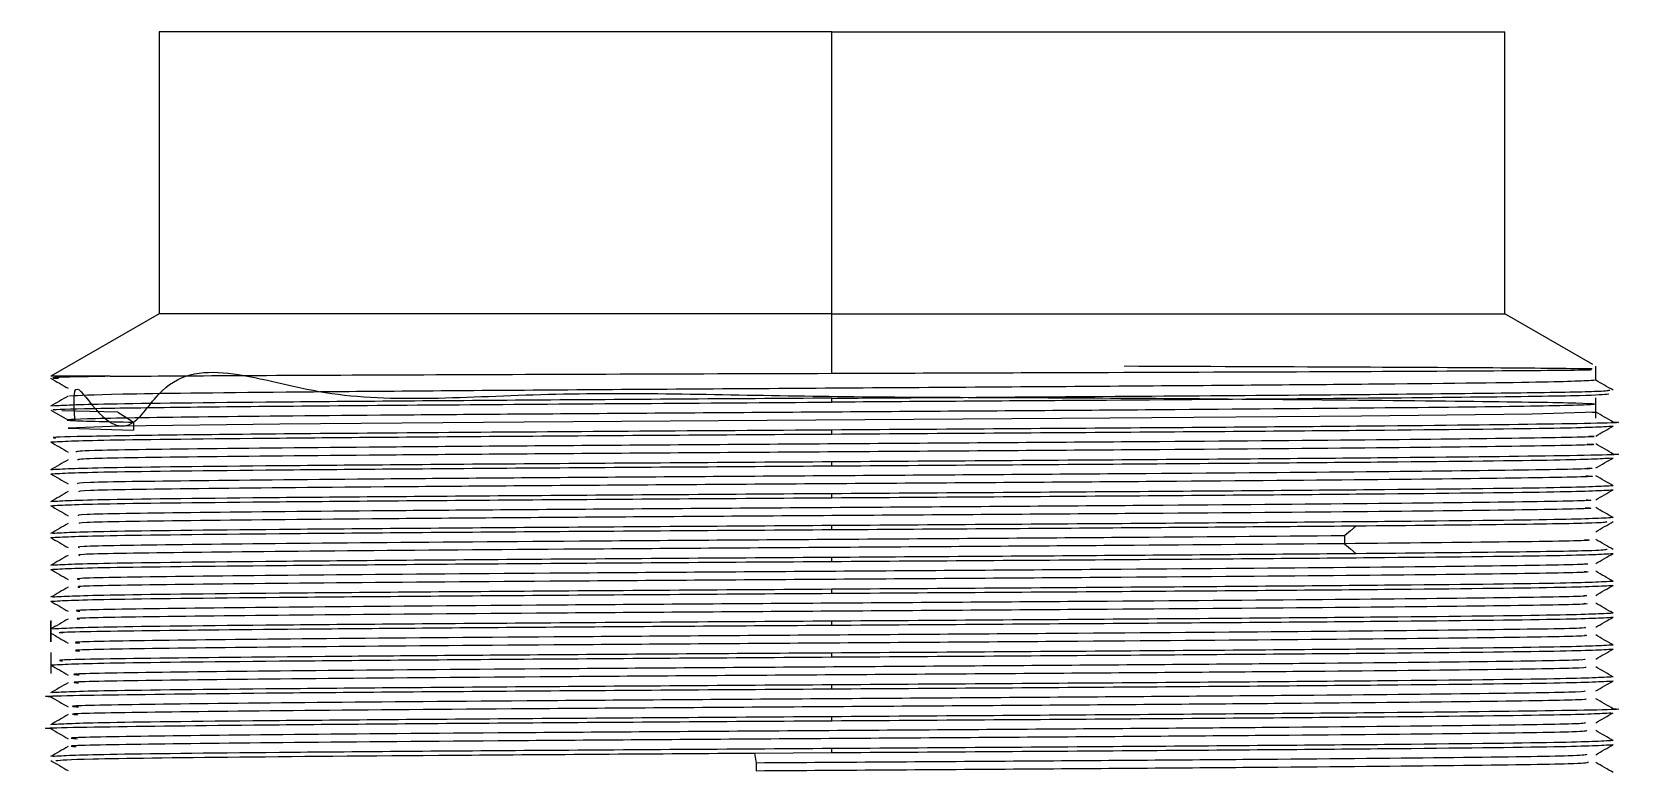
# Model space of a CAD drawing. Header units: millimetres. Extents: x 101 to 291, y 114 to 180.
# Drawn here: x 249.64 to 256.12, y 177.11 to 180.1 of the extents above; entities that cross this region are included whole.
import ezdxf

# ---------------------------------------------------------------- set-up
doc = ezdxf.new("R2010")
doc.units = ezdxf.units.MM

msp = doc.modelspace()

# ---------------------------------------------------------------- linework, layer by layer
at = {"color": 7, "linetype": 'Continuous', "lineweight": 25}
for p, q in [((250.1586, 180.0999), (250.1586, 178.9589)), ((252.8836, 180.0999), (250.1586, 180.0999)), ((252.8836, 178.9589), (252.8836, 180.0999)), ((252.8836, 180.0999), (255.6086, 180.0999)), ((255.6086, 178.9589), (255.6086, 180.0999)), ((250.1586, 178.9589), (249.72, 178.7057)), ((252.8836, 178.9589), (250.1586, 178.9589)), ((252.8836, 178.7178), (252.8836, 178.9589)), ((252.8836, 178.9589), (255.6086, 178.9589)), ((255.9646, 178.7534), (255.6086, 178.9589)), ((249.9609, 178.7057), (249.72, 178.7057)), ((255.9772, 178.6894), (255.9772, 178.7468)), ((252.8836, 178.6009), (252.8836, 178.617)), ((255.9772, 178.5355), (255.9772, 178.6178)), ((249.7207, 178.5684), (249.7914, 178.5276)), ((249.9919, 178.56), (249.7651, 178.5652)), ((250.0559, 178.5197), (250.0559, 178.4875)), ((252.8836, 178.4719), (252.8836, 178.488)), ((252.8836, 178.3429), (252.8836, 178.359)), ((252.8836, 178.2139), (252.8836, 178.23)), ((252.8836, 178.0849), (252.8836, 178.101)), ((254.9598, 178.0597), (254.9598, 178.0274)), ((252.8836, 177.9559), (252.8836, 177.972)), ((252.8836, 177.8269), (252.8836, 177.843)), ((249.72, 177.7165), (249.72, 177.6309)), ((249.72, 177.714), (249.72, 177.6309)), ((249.72, 177.6309), (249.72, 177.714)), ((252.8836, 177.6979), (252.8836, 177.714)), ((249.72, 177.5875), (249.72, 177.5019)), ((252.8836, 177.5689), (252.8836, 177.585)), ((252.8836, 177.4399), (252.8836, 177.456)), ((252.8836, 177.3109), (252.8836, 177.327)), ((252.5696, 177.1798), (252.8836, 177.1819)), ((252.5696, 177.1799), (252.5765, 177.1396)), ((252.8836, 177.1819), (252.8836, 177.198)), ((252.5765, 177.1395), (252.5765, 177.1073))]:
    msp.add_line(p, q, dxfattribs=at)
at = {"color": 7, "linetype": 'Continuous', "lineweight": 25, "flags": 128}
for points in [[(255.9615, 178.5607), (255.9769, 178.5601), (255.7193, 178.552), (255.0283, 178.5439), (254.0095, 178.5359), (252.8187, 178.5278), (251.6378, 178.5197), (250.6473, 178.5116), (249.9986, 178.5036), (249.7908, 178.4955), (250.0557, 178.4874), (250.0557, 178.4874)], [(249.9919, 178.5601), (250.0238, 178.5399), (250.0557, 178.5198)], [(255.0066, 178.1), (254.9832, 178.0799), (254.9598, 178.0597)], [(254.9598, 178.0274), (254.9832, 178.0072), (255.0066, 177.9871)]]:
    msp.add_lwpolyline(points, dxfattribs=at)
at = {"color": 7, "linetype": 'Continuous', "lineweight": 25}
for points, knots in [([(249.8184, 178.5282), (249.8141, 178.5928), (249.8026, 178.7671), (249.9886, 178.3756), (250.2628, 178.8277), (250.7987, 178.5695), (251.7105, 178.6518), (252.7709, 178.6208), (253.8416, 178.6201), (254.8006, 178.6113), (255.5343, 178.6047), (255.9567, 178.5975), (256.0182, 178.5905), (255.7116, 178.5834), (255.0729, 178.5764), (254.1771, 178.5693), (253.1294, 178.5622), (252.0528, 178.5551), (251.0742, 178.5481), (250.3063, 178.541), (249.8476, 178.5339), (249.7215, 178.5269), (249.9443, 178.5221), (250.0557, 178.5198)], [0, 0, 0, 0, 0.023196, 0.062577, 0.076601, 0.127902, 0.179203, 0.230505, 0.281806, 0.333107, 0.384408, 0.435709, 0.487009, 0.538309, 0.589609, 0.640908, 0.692207, 0.743506, 0.794805, 0.846104, 0.897403, 0.948702, 1, 1, 1, 1]), ([(249.9609, 178.7057), (249.8414, 178.7035), (249.6906, 178.7007), (249.7408, 178.698), (249.7512, 178.6974)], [0, 0, 0, 0, 0.79261, 1, 1, 1, 1]), ([(249.9609, 178.7057), (250.1057, 178.7067), (250.3951, 178.7087), (251.1091, 178.7117), (251.9556, 178.7148), (252.5745, 178.7168), (252.8836, 178.7178)], [0, 0, 0, 0, 0.250623, 0.50083, 0.750623, 1, 1, 1, 1]), ([(252.8836, 178.7178), (253.2428, 178.719), (253.9603, 178.7213), (254.9115, 178.7248), (255.6059, 178.7284), (255.9799, 178.7314), (255.9604, 178.7332), (255.9534, 178.7339)], [0, 0, 0, 0, 0.219522, 0.438617, 0.657284, 0.875524, 1, 1, 1, 1]), ([(255.962, 178.7354), (255.872, 178.7366), (255.6921, 178.7389), (255.0092, 178.7425), (254.3812, 178.7448), (254.0675, 178.746)], [0, 0, 0, 0, 0.3339894, 0.6673232, 1, 1, 1, 1]), ([(249.7198, 178.6977), (249.7316, 178.6909), (249.7551, 178.6773), (249.7787, 178.6637), (249.7905, 178.6569)], [0, 0, 0, 0, 0.49998, 1, 1, 1, 1]), ([(255.9773, 178.6894), (255.9284, 178.6867), (255.8306, 178.6813), (255.1069, 178.6732), (254.0772, 178.6651), (252.8566, 178.657), (251.6399, 178.649), (250.6224, 178.6409), (249.921, 178.6329), (249.8374, 178.6276), (249.7962, 178.625)], [0, 0, 0, 0, 0.125441, 0.250883, 0.376326, 0.501771, 0.627217, 0.752664, 0.878112, 1, 1, 1, 1]), ([(252.8836, 178.617), (253.1683, 178.6188), (253.7378, 178.6225), (254.5296, 178.6281), (255.2038, 178.6336), (255.7039, 178.6392), (256.0076, 178.6445), (256.0252, 178.6479), (256.0333, 178.6495)], [0, 0, 0, 0, 0.170584, 0.341168, 0.511752, 0.682336, 0.85292, 1, 1, 1, 1]), ([(256.0474, 178.6491), (256.0356, 178.656), (256.012, 178.6696), (255.9885, 178.6832), (255.9767, 178.69)], [0, 0, 0, 0, 0.499992, 1, 1, 1, 1]), ([(249.7904, 178.6255), (249.7786, 178.6187), (249.755, 178.6051), (249.7315, 178.5914), (249.7197, 178.5846)], [0, 0, 0, 0, 0.499992, 1, 1, 1, 1]), ([(252.8836, 178.617), (252.469, 178.6143), (251.6399, 178.6089), (250.5947, 178.6009), (249.8686, 178.5929), (249.774, 178.5876), (249.7275, 178.585)], [0, 0, 0, 0, 0.251947, 0.503894, 0.75584, 1, 1, 1, 1]), ([(249.7412, 178.5686), (249.7353, 178.5692), (249.7108, 178.5714), (249.8665, 178.5754), (250.2018, 178.5805), (250.7157, 178.5856), (251.3592, 178.5907), (252.0974, 178.5958), (252.6215, 178.5992), (252.8836, 178.6009)], [0, 0, 0, 0, 0.050507, 0.208756, 0.367004, 0.525253, 0.683502, 0.841751, 1, 1, 1, 1]), ([(256.0301, 178.6328), (256.0087, 178.6309), (255.963, 178.6268), (255.5093, 178.6205), (254.8018, 178.614), (253.8926, 178.6074), (253.2199, 178.6031), (252.8836, 178.6009)], [0, 0, 0, 0, 0.1804901, 0.3853677, 0.5902451, 0.7951225, 1, 1, 1, 1]), ([(256.0401, 178.5205), (256.0426, 178.5204), (256.1273, 178.5177), (255.8472, 178.5122), (255.1883, 178.5041), (254.1234, 178.4961), (253.2969, 178.4907), (252.8836, 178.488)], [0, 0, 0, 0, 0.007261, 0.255446, 0.50363, 0.751815, 1, 1, 1, 1]), ([(256.0474, 178.5201), (256.0356, 178.5269), (256.012, 178.5405), (255.9885, 178.5541), (255.9767, 178.561)], [0, 0, 0, 0, 0.500011, 1, 1, 1, 1]), ([(249.7201, 178.4396), (249.7677, 178.4423), (249.8628, 178.4477), (250.5943, 178.4557), (251.64, 178.4638), (252.4691, 178.4692), (252.8836, 178.4719)], [0, 0, 0, 0, 0.249949, 0.499966, 0.749983, 1, 1, 1, 1]), ([(252.8836, 178.488), (252.6215, 178.4863), (252.0974, 178.4829), (251.3592, 178.4778), (250.7157, 178.4727), (250.2018, 178.4676), (249.8665, 178.4625), (249.7108, 178.4585), (249.7353, 178.4563), (249.7412, 178.4558)], [0, 0, 0, 0, 0.158297, 0.316595, 0.474893, 0.63319, 0.791487, 0.949785, 1, 1, 1, 1]), ([(255.9485, 178.4636), (255.9567, 178.4631), (256.0089, 178.4603), (255.7364, 178.455), (255.1399, 178.4479), (254.2366, 178.4407), (253.1777, 178.4335), (252.0816, 178.4263), (251.0804, 178.4191), (250.3094, 178.4119), (249.8437, 178.4052), (249.8287, 178.401), (249.8221, 178.3991)], [0, 0, 0, 0, 0.020822, 0.132284, 0.243745, 0.355206, 0.466665, 0.578124, 0.689583, 0.801041, 0.912498, 1, 1, 1, 1]), ([(252.8836, 178.4719), (253.2982, 178.4746), (254.1273, 178.4799), (255.173, 178.488), (255.9045, 178.4961), (255.9996, 178.5014), (256.0471, 178.5041)], [0, 0, 0, 0, 0.2500114, 0.500023, 0.7500343, 1, 1, 1, 1]), ([(255.9767, 178.4634), (255.9886, 178.4702), (256.0122, 178.4839), (256.0359, 178.4975), (256.0477, 178.5044)], [0, 0, 0, 0, 0.4999886, 1, 1, 1, 1]), ([(249.7196, 178.4399), (249.7314, 178.433), (249.7551, 178.4194), (249.7787, 178.4057), (249.7905, 178.3989)], [0, 0, 0, 0, 0.5, 1, 1, 1, 1]), ([(255.9415, 178.4318), (255.9533, 178.4312), (256.0115, 178.4282), (255.7387, 178.4228), (255.1393, 178.4156), (254.2368, 178.4084), (253.1776, 178.4012), (252.0817, 178.394), (251.0801, 178.3868), (250.3103, 178.3796), (249.8515, 178.3731), (249.8351, 178.369), (249.8283, 178.3673)], [0, 0, 0, 0, 0.028204, 0.139664, 0.251124, 0.362583, 0.474041, 0.585498, 0.696955, 0.808412, 0.919867, 1, 1, 1, 1]), ([(256.0396, 178.3915), (256.0422, 178.3914), (256.1273, 178.3886), (255.8473, 178.3832), (255.1882, 178.3751), (254.1234, 178.3671), (253.2969, 178.3617), (252.8836, 178.359)], [0, 0, 0, 0, 0.00778, 0.255835, 0.50389, 0.751945, 1, 1, 1, 1]), ([(256.0476, 178.3911), (256.0358, 178.3979), (256.0121, 178.4115), (255.9885, 178.4252), (255.9767, 178.432)], [0, 0, 0, 0, 0.499989, 1, 1, 1, 1]), ([(249.7906, 178.3675), (249.7788, 178.3607), (249.7551, 178.347), (249.7314, 178.3334), (249.7196, 178.3266)], [0, 0, 0, 0, 0.499969, 1, 1, 1, 1]), ([(252.8836, 178.359), (252.4691, 178.3563), (251.64, 178.3509), (250.5943, 178.3429), (249.8627, 178.3348), (249.7676, 178.3294), (249.7201, 178.3267)], [0, 0, 0, 0, 0.250012, 0.500023, 0.750035, 1, 1, 1, 1]), ([(249.7201, 178.3106), (249.7677, 178.3133), (249.8628, 178.3187), (250.5943, 178.3268), (251.64, 178.3348), (252.4691, 178.3402), (252.8836, 178.3429)], [0, 0, 0, 0, 0.249949, 0.499966, 0.749983, 1, 1, 1, 1]), ([(255.9422, 178.3346), (255.9518, 178.334), (256.0006, 178.331), (255.7126, 178.3256), (255.0963, 178.3185), (254.1816, 178.3113), (253.1171, 178.3041), (252.023, 178.2969), (251.0305, 178.2897), (250.2756, 178.2825), (249.8331, 178.276), (249.8291, 178.2718), (249.8274, 178.2701)], [0, 0, 0, 0, 0.027236, 0.138666, 0.250096, 0.361527, 0.472958, 0.584391, 0.695823, 0.807255, 0.918687, 1, 1, 1, 1]), ([(252.8836, 178.3429), (253.2982, 178.3456), (254.1273, 178.3509), (255.1726, 178.359), (255.8997, 178.367), (255.9944, 178.3723), (256.0411, 178.3749)], [0, 0, 0, 0, 0.251591, 0.503182, 0.754773, 1, 1, 1, 1]), ([(255.9768, 178.3344), (255.9887, 178.3412), (256.0123, 178.3549), (256.036, 178.3685), (256.0478, 178.3754)], [0, 0, 0, 0, 0.499989, 1, 1, 1, 1]), ([(249.7196, 178.3109), (249.7314, 178.304), (249.7551, 178.2904), (249.7787, 178.2767), (249.7905, 178.2699)], [0, 0, 0, 0, 0.4999887, 1, 1, 1, 1]), ([(255.9367, 178.3028), (255.9495, 178.302), (256.0038, 178.2989), (255.7147, 178.2934), (255.0958, 178.2862), (254.1817, 178.279), (253.117, 178.2718), (252.0231, 178.2646), (251.0302, 178.2574), (250.2766, 178.2502), (249.8403, 178.2438), (249.8345, 178.2399), (249.8322, 178.2383)], [0, 0, 0, 0, 0.034582, 0.146009, 0.257438, 0.368867, 0.480296, 0.591727, 0.703157, 0.814587, 0.926017, 1, 1, 1, 1]), ([(256.0471, 178.2622), (255.9996, 178.2596), (255.9045, 178.2542), (255.173, 178.2461), (254.1273, 178.2381), (253.2982, 178.2327), (252.8836, 178.23)], [0, 0, 0, 0, 0.24995, 0.499966, 0.749983, 1, 1, 1, 1]), ([(256.0477, 178.2621), (256.0359, 178.2689), (256.0122, 178.2826), (255.9886, 178.2962), (255.9767, 178.303)], [0, 0, 0, 0, 0.500011, 1, 1, 1, 1]), ([(249.7906, 178.2385), (249.7788, 178.2317), (249.7551, 178.218), (249.7315, 178.2044), (249.7197, 178.1975)], [0, 0, 0, 0, 0.499989, 1, 1, 1, 1]), ([(252.8836, 178.23), (252.4691, 178.2273), (251.64, 178.2219), (250.5943, 178.2139), (249.8627, 178.2058), (249.7676, 178.2004), (249.7201, 178.1977)], [0, 0, 0, 0, 0.250012, 0.500023, 0.750035, 1, 1, 1, 1]), ([(249.7201, 178.1816), (249.7677, 178.1843), (249.8628, 178.1897), (250.5943, 178.1977), (251.64, 178.2058), (252.4691, 178.2112), (252.8836, 178.2139)], [0, 0, 0, 0, 0.249949, 0.499966, 0.749983, 1, 1, 1, 1]), ([(255.9374, 178.2056), (255.9476, 178.2049), (255.992, 178.2018), (255.6874, 178.1962), (255.0519, 178.1891), (254.126, 178.1819), (253.0563, 178.1747), (251.9648, 178.1675), (250.9814, 178.1603), (250.243, 178.1531), (249.8232, 178.1467), (249.8293, 178.1427), (249.8317, 178.1411)], [0, 0, 0, 0, 0.033289, 0.144759, 0.256229, 0.367698, 0.479168, 0.590639, 0.70211, 0.813581, 0.925053, 1, 1, 1, 1]), ([(252.8836, 178.2139), (253.2982, 178.2166), (254.1273, 178.2219), (255.173, 178.23), (255.9045, 178.2381), (255.9996, 178.2434), (256.0471, 178.2461)], [0, 0, 0, 0, 0.2500114, 0.500023, 0.7500343, 1, 1, 1, 1]), ([(255.9767, 178.2054), (255.9886, 178.2122), (256.0122, 178.2259), (256.0359, 178.2395), (256.0477, 178.2464)], [0, 0, 0, 0, 0.5, 1, 1, 1, 1]), ([(249.7195, 178.1819), (249.7313, 178.175), (249.7549, 178.1614), (249.7786, 178.1477), (249.7904, 178.1409)], [0, 0, 0, 0, 0.5, 1, 1, 1, 1]), ([(255.9333, 178.1738), (255.9465, 178.1729), (255.9957, 178.1696), (255.6893, 178.164), (255.0515, 178.1568), (254.1261, 178.1496), (253.0563, 178.1424), (251.9649, 178.1352), (250.9811, 178.128), (250.2441, 178.1208), (249.8299, 178.1146), (249.8337, 178.1107), (249.8352, 178.1093)], [0, 0, 0, 0, 0.040591, 0.152058, 0.263524, 0.374991, 0.486458, 0.597926, 0.709394, 0.820862, 0.932332, 1, 1, 1, 1]), ([(256.0471, 178.1332), (255.9996, 178.1306), (255.9045, 178.1252), (255.173, 178.1171), (254.1273, 178.1091), (253.2982, 178.1037), (252.8836, 178.101)], [0, 0, 0, 0, 0.24995, 0.499966, 0.749983, 1, 1, 1, 1]), ([(256.0477, 178.1331), (256.0358, 178.1399), (256.0122, 178.1535), (255.9885, 178.1672), (255.9767, 178.174)], [0, 0, 0, 0, 0.5, 1, 1, 1, 1]), ([(249.7905, 178.1095), (249.7787, 178.1027), (249.7551, 178.089), (249.7314, 178.0754), (249.7196, 178.0686)], [0, 0, 0, 0, 0.5000001, 1, 1, 1, 1]), ([(249.7201, 178.0526), (249.7677, 178.0553), (249.8628, 178.0607), (250.5943, 178.0687), (251.64, 178.0768), (252.4691, 178.0822), (252.8836, 178.0849)], [0, 0, 0, 0, 0.2499494, 0.499966, 0.7499827, 1, 1, 1, 1]), ([(252.8836, 178.101), (252.469, 178.0983), (251.6399, 178.0929), (250.5947, 178.0849), (249.8689, 178.0769), (249.7743, 178.0716), (249.7278, 178.069)], [0, 0, 0, 0, 0.2520401, 0.5040796, 0.7561189, 1, 1, 1, 1]), ([(254.9598, 178.0597), (254.6674, 178.0573), (254.0826, 178.0525), (252.9921, 178.0453), (251.9077, 178.0381), (250.9326, 178.0309), (250.2114, 178.0237), (249.8132, 178.0174), (249.8287, 178.0136), (249.8347, 178.0121)], [0, 0, 0, 0, 0.151087, 0.302173, 0.453261, 0.60435, 0.755439, 0.906529, 1, 1, 1, 1]), ([(252.8836, 178.0849), (253.2755, 178.0874), (254.0593, 178.0924), (254.6909, 178.0975), (255.0067, 178.1)], [0, 0, 0, 0, 0.499999, 1, 1, 1, 1]), ([(255.0067, 178.1), (255.2214, 178.102), (255.651, 178.1062), (255.9985, 178.1119), (256.0152, 178.1155), (256.0225, 178.1171)], [0, 0, 0, 0, 0.360054, 0.720107, 1, 1, 1, 1]), ([(255.9767, 178.0764), (255.9885, 178.0832), (256.0121, 178.0969), (256.0358, 178.1105), (256.0476, 178.1174)], [0, 0, 0, 0, 0.500011, 1, 1, 1, 1]), ([(249.7196, 178.0529), (249.7314, 178.046), (249.7551, 178.0324), (249.7787, 178.0187), (249.7905, 178.0119)], [0, 0, 0, 0, 0.499969, 1, 1, 1, 1]), ([(254.9598, 178.0274), (254.6674, 178.025), (254.0826, 178.0202), (252.9921, 178.013), (251.9078, 178.0058), (250.9323, 177.9986), (250.2125, 177.9914), (249.8193, 177.9853), (249.8322, 177.9816), (249.8368, 177.9803)], [0, 0, 0, 0, 0.1525805, 0.3051615, 0.457743, 0.6103255, 0.7629087, 0.9154922, 1, 1, 1, 1]), ([(255.9326, 178.0445), (255.9438, 178.0436), (255.9842, 178.0403), (255.675, 178.0346), (255.1982, 178.0298), (254.9598, 178.0274)], [0, 0, 0, 0, 0.161197, 0.580599, 1, 1, 1, 1]), ([(256.0225, 178.0043), (256.0152, 178.0027), (255.9985, 177.999), (255.651, 177.9933), (255.2214, 177.9892), (255.0067, 177.9871)], [0, 0, 0, 0, 0.279864, 0.639932, 1, 1, 1, 1]), ([(256.0476, 178.004), (256.0358, 178.0109), (256.0121, 178.0245), (255.9885, 178.0382), (255.9766, 178.045)], [0, 0, 0, 0, 0.5, 1, 1, 1, 1]), ([(255.9767, 177.9474), (255.9886, 177.9542), (256.0122, 177.9679), (256.0359, 177.9815), (256.0477, 177.9884)], [0, 0, 0, 0, 0.500008, 1, 1, 1, 1]), ([(249.7195, 177.9239), (249.7313, 177.917), (249.755, 177.9034), (249.7786, 177.8897), (249.7904, 177.8829)], [0, 0, 0, 0, 0.500011, 1, 1, 1, 1]), ([(249.7906, 177.9805), (249.7788, 177.9737), (249.7552, 177.9601), (249.7316, 177.9465), (249.7198, 177.9396)], [0, 0, 0, 0, 0.5, 1, 1, 1, 1]), ([(252.8836, 177.972), (252.4691, 177.9693), (251.64, 177.9639), (250.5943, 177.9559), (249.8627, 177.9478), (249.7676, 177.9424), (249.7201, 177.9397)], [0, 0, 0, 0, 0.250012, 0.500023, 0.750035, 1, 1, 1, 1]), ([(249.7201, 177.9236), (249.7677, 177.9263), (249.8628, 177.9317), (250.5943, 177.9397), (251.64, 177.9478), (252.4691, 177.9532), (252.8836, 177.9559)], [0, 0, 0, 0, 0.249949, 0.499966, 0.749983, 1, 1, 1, 1]), ([(255.9314, 177.9476), (255.9409, 177.9466), (255.9739, 177.9432), (255.6337, 177.9375), (254.9609, 177.9303), (254.0135, 177.9231), (252.9347, 177.9159), (251.8493, 177.9087), (250.8852, 177.9015), (250.1809, 177.8943), (249.8039, 177.8882), (249.828, 177.8844), (249.8367, 177.8831)], [0, 0, 0, 0, 0.045509, 0.156977, 0.268446, 0.379914, 0.491382, 0.60285, 0.714319, 0.825788, 0.937258, 1, 1, 1, 1]), ([(252.8836, 177.9559), (253.2982, 177.9586), (254.1273, 177.9639), (255.173, 177.972), (255.9045, 177.9801), (255.9996, 177.9854), (256.0471, 177.9881)], [0, 0, 0, 0, 0.250011, 0.500023, 0.750034, 1, 1, 1, 1]), ([(255.0067, 177.9871), (254.6909, 177.9846), (254.0593, 177.9795), (253.2755, 177.9745), (252.8836, 177.972)], [0, 0, 0, 0, 0.500001, 1, 1, 1, 1]), ([(255.93, 177.9158), (255.9418, 177.9146), (255.9787, 177.9111), (255.6352, 177.9052), (254.9606, 177.898), (254.0136, 177.8908), (252.9346, 177.8836), (251.8494, 177.8764), (250.8848, 177.8692), (250.1821, 177.862), (249.8094, 177.8561), (249.8304, 177.8525), (249.8374, 177.8513)], [0, 0, 0, 0, 0.052693, 0.164157, 0.275622, 0.387086, 0.49855, 0.610014, 0.721479, 0.832944, 0.94441, 1, 1, 1, 1]), ([(256.0471, 177.8752), (255.9996, 177.8726), (255.9045, 177.8672), (255.173, 177.8591), (254.1273, 177.8511), (253.2982, 177.8457), (252.8836, 177.843)], [0, 0, 0, 0, 0.24995, 0.499966, 0.749983, 1, 1, 1, 1]), ([(252.8836, 177.8269), (253.2982, 177.8296), (254.1273, 177.8349), (255.173, 177.843), (255.9045, 177.8511), (255.9996, 177.8564), (256.0471, 177.8591)], [0, 0, 0, 0, 0.2500114, 0.500023, 0.7500343, 1, 1, 1, 1]), ([(255.9767, 177.8184), (255.9885, 177.8252), (256.0121, 177.8389), (256.0358, 177.8525), (256.0476, 177.8593)], [0, 0, 0, 0, 0.5000197, 1, 1, 1, 1]), ([(256.0475, 177.8751), (256.0357, 177.8819), (256.0121, 177.8956), (255.9885, 177.9092), (255.9768, 177.916)], [0, 0, 0, 0, 0.500011, 1, 1, 1, 1]), ([(249.7195, 177.7948), (249.7313, 177.788), (249.755, 177.7744), (249.7786, 177.7607), (249.7905, 177.7539)], [0, 0, 0, 0, 0.499989, 1, 1, 1, 1]), ([(249.7905, 177.8515), (249.7787, 177.8447), (249.7551, 177.8311), (249.7315, 177.8175), (249.7197, 177.8106)], [0, 0, 0, 0, 0.500031, 1, 1, 1, 1]), ([(249.7201, 177.7946), (249.7677, 177.7973), (249.8628, 177.8027), (250.5943, 177.8107), (251.64, 177.8188), (252.4691, 177.8242), (252.8836, 177.8269)], [0, 0, 0, 0, 0.249949, 0.499966, 0.749983, 1, 1, 1, 1]), ([(252.8836, 177.843), (252.469, 177.8403), (251.6399, 177.8349), (250.5947, 177.8269), (249.8684, 177.8189), (249.7738, 177.8136), (249.7273, 177.811)], [0, 0, 0, 0, 0.251889, 0.503777, 0.755666, 1, 1, 1, 1]), ([(255.9301, 177.8186), (255.9384, 177.8175), (255.9646, 177.814), (255.6052, 177.8081), (254.9144, 177.8009), (253.9566, 177.7937), (252.8738, 177.7865), (251.7921, 177.7793), (250.8381, 177.7721), (250.1513, 177.7649), (249.7945, 177.7589), (249.8266, 177.7553), (249.8375, 177.7541)], [0, 0, 0, 0, 0.051567, 0.163015, 0.274462, 0.385908, 0.497354, 0.608799, 0.720243, 0.831687, 0.94313, 1, 1, 1, 1]), ([(255.9301, 177.7868), (255.9403, 177.7855), (255.9698, 177.7818), (255.6066, 177.7758), (254.9141, 177.7686), (253.9567, 177.7614), (252.8737, 177.7542), (251.7921, 177.747), (250.8377, 177.7398), (250.1527, 177.7326), (249.7995, 177.7268), (249.8281, 177.7233), (249.8369, 177.7223)], [0, 0, 0, 0, 0.058702, 0.17015, 0.281597, 0.393044, 0.50449, 0.615935, 0.72738, 0.838824, 0.950268, 1, 1, 1, 1]), ([(256.0471, 177.7462), (255.9996, 177.7436), (255.9045, 177.7382), (255.173, 177.7301), (254.1273, 177.7221), (253.2982, 177.7167), (252.8836, 177.714)], [0, 0, 0, 0, 0.24995, 0.499966, 0.749983, 1, 1, 1, 1]), ([(252.8836, 177.6979), (253.2982, 177.7006), (254.1273, 177.7059), (255.173, 177.714), (255.9045, 177.7221), (255.9996, 177.7274), (256.0471, 177.7301)], [0, 0, 0, 0, 0.2500114, 0.500023, 0.7500343, 1, 1, 1, 1]), ([(256.0475, 177.7461), (256.0357, 177.7529), (256.0121, 177.7666), (255.9885, 177.7802), (255.9767, 177.787)], [0, 0, 0, 0, 0.500011, 1, 1, 1, 1]), ([(255.9767, 177.6894), (255.9885, 177.6962), (256.0122, 177.7099), (256.0358, 177.7235), (256.0477, 177.7303)], [0, 0, 0, 0, 0.5000311, 1, 1, 1, 1]), ([(249.7904, 177.7225), (249.7786, 177.7157), (249.755, 177.7021), (249.7314, 177.6884), (249.7196, 177.6816)], [0, 0, 0, 0, 0.499992, 1, 1, 1, 1]), ([(249.7196, 177.6658), (249.7315, 177.659), (249.7551, 177.6453), (249.7788, 177.6317), (249.7906, 177.6248)], [0, 0, 0, 0, 0.499989, 1, 1, 1, 1]), ([(252.8836, 177.714), (252.469, 177.7113), (251.6399, 177.7059), (250.5947, 177.6979), (249.8679, 177.6899), (249.7733, 177.6846), (249.7266, 177.682)], [0, 0, 0, 0, 0.251716, 0.503432, 0.755147, 1, 1, 1, 1]), ([(249.7687, 177.6656), (249.7578, 177.6667), (249.7229, 177.6702), (250.0818, 177.6761), (250.7847, 177.6834), (251.7681, 177.6906), (252.5118, 177.6955), (252.8836, 177.6979)], [0, 0, 0, 0, 0.10121, 0.325908, 0.550605, 0.775303, 1, 1, 1, 1]), ([(255.9299, 177.6896), (255.9362, 177.6883), (255.9548, 177.6847), (255.5754, 177.6787), (254.8671, 177.6715), (253.8993, 177.6643), (252.8129, 177.6571), (251.7353, 177.6499), (250.7917, 177.6427), (250.1228, 177.6355), (249.7855, 177.6296), (249.8247, 177.6262), (249.837, 177.6251)], [0, 0, 0, 0, 0.057729, 0.16915, 0.280572, 0.391995, 0.503418, 0.614842, 0.726266, 0.83769, 0.949113, 1, 1, 1, 1]), ([(255.9311, 177.6578), (255.9391, 177.6564), (255.9606, 177.6526), (255.5768, 177.6464), (254.8668, 177.6392), (253.8994, 177.632), (252.8129, 177.6248), (251.7353, 177.6176), (250.7915, 177.6104), (250.1236, 177.6033), (249.7878, 177.5974), (249.825, 177.594), (249.836, 177.593)], [0, 0, 0, 0, 0.06468, 0.17572, 0.28676, 0.397802, 0.508844, 0.619886, 0.730929, 0.841971, 0.953014, 1, 1, 1, 1]), ([(256.0471, 177.6172), (255.9996, 177.6146), (255.9045, 177.6092), (255.173, 177.6011), (254.1273, 177.5931), (253.2982, 177.5877), (252.8836, 177.585)], [0, 0, 0, 0, 0.24995, 0.499966, 0.749983, 1, 1, 1, 1]), ([(252.8836, 177.5689), (253.2982, 177.5716), (254.1273, 177.5769), (255.173, 177.585), (255.9045, 177.5931), (255.9996, 177.5984), (256.0471, 177.6011)], [0, 0, 0, 0, 0.2500114, 0.500023, 0.7500343, 1, 1, 1, 1]), ([(255.9766, 177.5604), (255.9885, 177.5672), (256.0121, 177.5808), (256.0358, 177.5945), (256.0476, 177.6013)], [0, 0, 0, 0, 0.4999887, 1, 1, 1, 1]), ([(256.0475, 177.6171), (256.0357, 177.6239), (256.0121, 177.6376), (255.9885, 177.6512), (255.9767, 177.658)], [0, 0, 0, 0, 0.499969, 1, 1, 1, 1]), ([(249.7195, 177.5368), (249.7313, 177.53), (249.755, 177.5163), (249.7787, 177.5027), (249.7905, 177.4958)], [0, 0, 0, 0, 0.49998, 1, 1, 1, 1]), ([(249.7201, 177.5366), (249.7677, 177.5393), (249.8628, 177.5447), (250.5943, 177.5528), (251.64, 177.5608), (252.4691, 177.5662), (252.8836, 177.5689)], [0, 0, 0, 0, 0.249949, 0.499966, 0.749983, 1, 1, 1, 1]), ([(252.8836, 177.585), (252.5118, 177.5826), (251.7682, 177.5778), (250.7845, 177.5705), (250.0825, 177.5633), (249.725, 177.5574), (249.7583, 177.554), (249.7682, 177.553)], [0, 0, 0, 0, 0.226118, 0.452235, 0.678353, 0.90447, 1, 1, 1, 1]), ([(255.9308, 177.5606), (255.9345, 177.5592), (255.9446, 177.5554), (255.5446, 177.5493), (254.819, 177.5421), (253.8416, 177.5349), (252.7521, 177.5277), (251.6789, 177.5205), (250.7462, 177.5133), (250.0956, 177.5061), (249.777, 177.5004), (249.8226, 177.497), (249.8357, 177.4961)], [0, 0, 0, 0, 0.063683, 0.175119, 0.286556, 0.397992, 0.509427, 0.620862, 0.732296, 0.843729, 0.955162, 1, 1, 1, 1]), ([(255.9335, 177.5288), (255.9384, 177.5272), (255.9509, 177.5233), (255.5459, 177.517), (254.8188, 177.5098), (253.8417, 177.5026), (252.752, 177.4954), (251.679, 177.4882), (250.7457, 177.481), (250.0973, 177.4739), (249.781, 177.4683), (249.822, 177.4651), (249.8324, 177.4642)], [0, 0, 0, 0, 0.070925, 0.182364, 0.293803, 0.405241, 0.51668, 0.628116, 0.739553, 0.850989, 0.962424, 1, 1, 1, 1]), ([(256.0471, 177.4882), (255.9996, 177.4856), (255.9045, 177.4802), (255.173, 177.4721), (254.1273, 177.4641), (253.2982, 177.4587), (252.8836, 177.456)], [0, 0, 0, 0, 0.24995, 0.499966, 0.749983, 1, 1, 1, 1]), ([(252.8836, 177.4399), (253.2982, 177.4426), (254.1273, 177.4479), (255.173, 177.456), (255.9045, 177.4641), (255.9996, 177.4694), (256.0471, 177.4721)], [0, 0, 0, 0, 0.2500114, 0.500023, 0.7500343, 1, 1, 1, 1]), ([(256.0477, 177.488), (256.0358, 177.4948), (256.0122, 177.5085), (255.9885, 177.5222), (255.9767, 177.529)], [0, 0, 0, 0, 0.4999887, 1, 1, 1, 1]), ([(255.9767, 177.4313), (255.9885, 177.4382), (256.0122, 177.4518), (256.0358, 177.4655), (256.0476, 177.4723)], [0, 0, 0, 0, 0.500011, 1, 1, 1, 1]), ([(249.7277, 177.4074), (249.7251, 177.4075), (249.6399, 177.4102), (249.9199, 177.4157), (250.579, 177.4237), (251.6438, 177.4318), (252.4703, 177.4372), (252.8836, 177.4399)], [0, 0, 0, 0, 0.007919, 0.255939, 0.503959, 0.751979, 1, 1, 1, 1]), ([(249.7904, 177.4645), (249.7786, 177.4576), (249.7549, 177.444), (249.7312, 177.4303), (249.7194, 177.4235)], [0, 0, 0, 0, 0.500031, 1, 1, 1, 1]), ([(249.7196, 177.4078), (249.7314, 177.401), (249.7551, 177.3873), (249.7788, 177.3737), (249.7906, 177.3668)], [0, 0, 0, 0, 0.500011, 1, 1, 1, 1]), ([(252.8836, 177.456), (252.469, 177.4533), (251.6399, 177.4479), (250.5946, 177.4399), (249.8676, 177.4319), (249.7729, 177.4266), (249.7262, 177.424)], [0, 0, 0, 0, 0.251606, 0.503211, 0.754817, 1, 1, 1, 1]), ([(255.9328, 177.4316), (255.9332, 177.4301), (255.934, 177.4262), (255.5127, 177.4199), (254.7703, 177.4127), (253.7836, 177.4055), (252.6913, 177.3983), (251.6231, 177.3911), (250.7013, 177.3839), (250.0695, 177.3767), (249.7688, 177.3711), (249.8198, 177.3679), (249.8329, 177.3671)], [0, 0, 0, 0, 0.06984, 0.181277, 0.292715, 0.404154, 0.515594, 0.627034, 0.738474, 0.849916, 0.961357, 1, 1, 1, 1]), ([(255.9368, 177.3998), (255.938, 177.3981), (255.941, 177.394), (255.5138, 177.3876), (254.77, 177.3804), (253.7837, 177.3732), (252.6912, 177.366), (251.6232, 177.3588), (250.7008, 177.3517), (250.0714, 177.3445), (249.7723, 177.339), (249.8181, 177.3359), (249.8282, 177.3353)], [0, 0, 0, 0, 0.077135, 0.188575, 0.300017, 0.411459, 0.522902, 0.634345, 0.745789, 0.857233, 0.968678, 1, 1, 1, 1]), ([(256.0407, 177.3595), (256.0429, 177.3594), (256.1273, 177.3566), (255.847, 177.3512), (255.1883, 177.3431), (254.1234, 177.3351), (253.2969, 177.3297), (252.8836, 177.327)], [0, 0, 0, 0, 0.006708, 0.255031, 0.503354, 0.751677, 1, 1, 1, 1]), ([(252.8836, 177.3109), (253.2982, 177.3136), (254.1274, 177.3189), (255.1725, 177.327), (255.8983, 177.335), (255.9928, 177.3403), (256.0393, 177.3429)], [0, 0, 0, 0, 0.252057, 0.504114, 0.75617, 1, 1, 1, 1]), ([(256.0477, 177.359), (256.0358, 177.3658), (256.0122, 177.3795), (255.9885, 177.3932), (255.9767, 177.4)], [0, 0, 0, 0, 0.500011, 1, 1, 1, 1]), ([(255.9767, 177.3023), (255.9886, 177.3092), (256.0122, 177.3228), (256.0359, 177.3365), (256.0477, 177.3433)], [0, 0, 0, 0, 0.500011, 1, 1, 1, 1]), ([(249.7275, 177.2784), (249.725, 177.2785), (249.6399, 177.2813), (249.9199, 177.2867), (250.579, 177.2948), (251.6438, 177.3028), (252.4703, 177.3082), (252.8836, 177.3109)], [0, 0, 0, 0, 0.0077179, 0.2557884, 0.5038586, 0.751929, 1, 1, 1, 1]), ([(249.7905, 177.3355), (249.7787, 177.3287), (249.755, 177.315), (249.7313, 177.3013), (249.7195, 177.2945)], [0, 0, 0, 0, 0.4999886, 1, 1, 1, 1]), ([(249.7196, 177.2788), (249.7315, 177.272), (249.7551, 177.2583), (249.7788, 177.2447), (249.7906, 177.2378)], [0, 0, 0, 0, 0.5000083, 1, 1, 1, 1]), ([(252.8836, 177.327), (252.469, 177.3243), (251.6399, 177.3189), (250.5946, 177.3109), (249.8677, 177.3029), (249.773, 177.2976), (249.7263, 177.295)], [0, 0, 0, 0, 0.2516448, 0.5032891, 0.7549332, 1, 1, 1, 1]), ([(255.9359, 177.3026), (255.9322, 177.3009), (255.923, 177.2969), (255.4797, 177.2905), (254.7208, 177.2833), (253.7252, 177.2761), (252.6306, 177.2689), (251.5677, 177.2617), (250.6573, 177.2545), (250.0448, 177.2474), (249.7611, 177.2419), (249.8166, 177.2388), (249.8291, 177.2381)], [0, 0, 0, 0, 0.075829, 0.187304, 0.29878, 0.410255, 0.521731, 0.633206, 0.744682, 0.856158, 0.967635, 1, 1, 1, 1]), ([(255.9413, 177.2707), (255.9381, 177.269), (255.9305, 177.2648), (255.4807, 177.2582), (254.7206, 177.251), (253.7253, 177.2438), (252.6305, 177.2366), (251.5678, 177.2294), (250.6567, 177.2223), (250.0468, 177.2151), (249.764, 177.2097), (249.8138, 177.2068), (249.823, 177.2063)], [0, 0, 0, 0, 0.083171, 0.194649, 0.306127, 0.417605, 0.529083, 0.640561, 0.752039, 0.863518, 0.974998, 1, 1, 1, 1]), ([(256.0471, 177.2302), (255.9996, 177.2276), (255.9045, 177.2222), (255.173, 177.2141), (254.1273, 177.2061), (253.2982, 177.2007), (252.8836, 177.198)], [0, 0, 0, 0, 0.24995, 0.499966, 0.749983, 1, 1, 1, 1]), ([(252.8836, 177.1819), (253.2982, 177.1846), (254.1273, 177.1899), (255.173, 177.198), (255.9045, 177.2061), (255.9996, 177.2114), (256.0471, 177.2141)], [0, 0, 0, 0, 0.250011, 0.500023, 0.750034, 1, 1, 1, 1]), ([(255.9767, 177.1733), (255.9885, 177.1802), (256.0122, 177.1938), (256.0358, 177.2075), (256.0477, 177.2143)], [0, 0, 0, 0, 0.500031, 1, 1, 1, 1]), ([(256.0478, 177.23), (256.036, 177.2368), (256.0123, 177.2505), (255.9887, 177.2641), (255.9768, 177.271)], [0, 0, 0, 0, 0.499989, 1, 1, 1, 1]), ([(249.7906, 177.2065), (249.7787, 177.1997), (249.7551, 177.186), (249.7314, 177.1723), (249.7196, 177.1655)], [0, 0, 0, 0, 0.5, 1, 1, 1, 1]), ([(249.7199, 177.1497), (249.7316, 177.1429), (249.7552, 177.1293), (249.7788, 177.1157), (249.7906, 177.1088)], [0, 0, 0, 0, 0.499969, 1, 1, 1, 1]), ([(252.8836, 177.198), (252.469, 177.1953), (251.6399, 177.1899), (250.5947, 177.1819), (249.8679, 177.1739), (249.7733, 177.1686), (249.7266, 177.166)], [0, 0, 0, 0, 0.251718, 0.503436, 0.755153, 1, 1, 1, 1]), ([(249.7404, 177.1494), (249.7638, 177.1517), (249.8134, 177.1567), (250.4351, 177.1642), (251.3842, 177.172), (252.1744, 177.1772), (252.5696, 177.1798)], [0, 0, 0, 0, 0.231151, 0.487434, 0.743717, 1, 1, 1, 1]), ([(255.9405, 177.1736), (255.932, 177.1718), (255.9121, 177.1676), (255.4457, 177.1611), (254.6713, 177.1539), (253.6647, 177.1467), (252.9392, 177.1419), (252.5765, 177.1395)], [0, 0, 0, 0, 0.1554105, 0.3665594, 0.5777074, 0.7888541, 1, 1, 1, 1]), ([(255.9473, 177.1418), (255.9389, 177.1398), (255.9201, 177.1355), (255.4467, 177.1288), (254.6711, 177.1216), (253.6648, 177.1144), (252.9393, 177.1096), (252.5765, 177.1072)], [0, 0, 0, 0, 0.167056, 0.375294, 0.58353, 0.791766, 1, 1, 1, 1]), ([(256.0478, 177.101), (256.0359, 177.1078), (256.0123, 177.1215), (255.9886, 177.1352), (255.9768, 177.142)], [0, 0, 0, 0, 0.499989, 1, 1, 1, 1])]:
    msp.add_open_spline(points, degree=3, knots=knots, dxfattribs=at)

doc.saveas('drawing.dxf')
